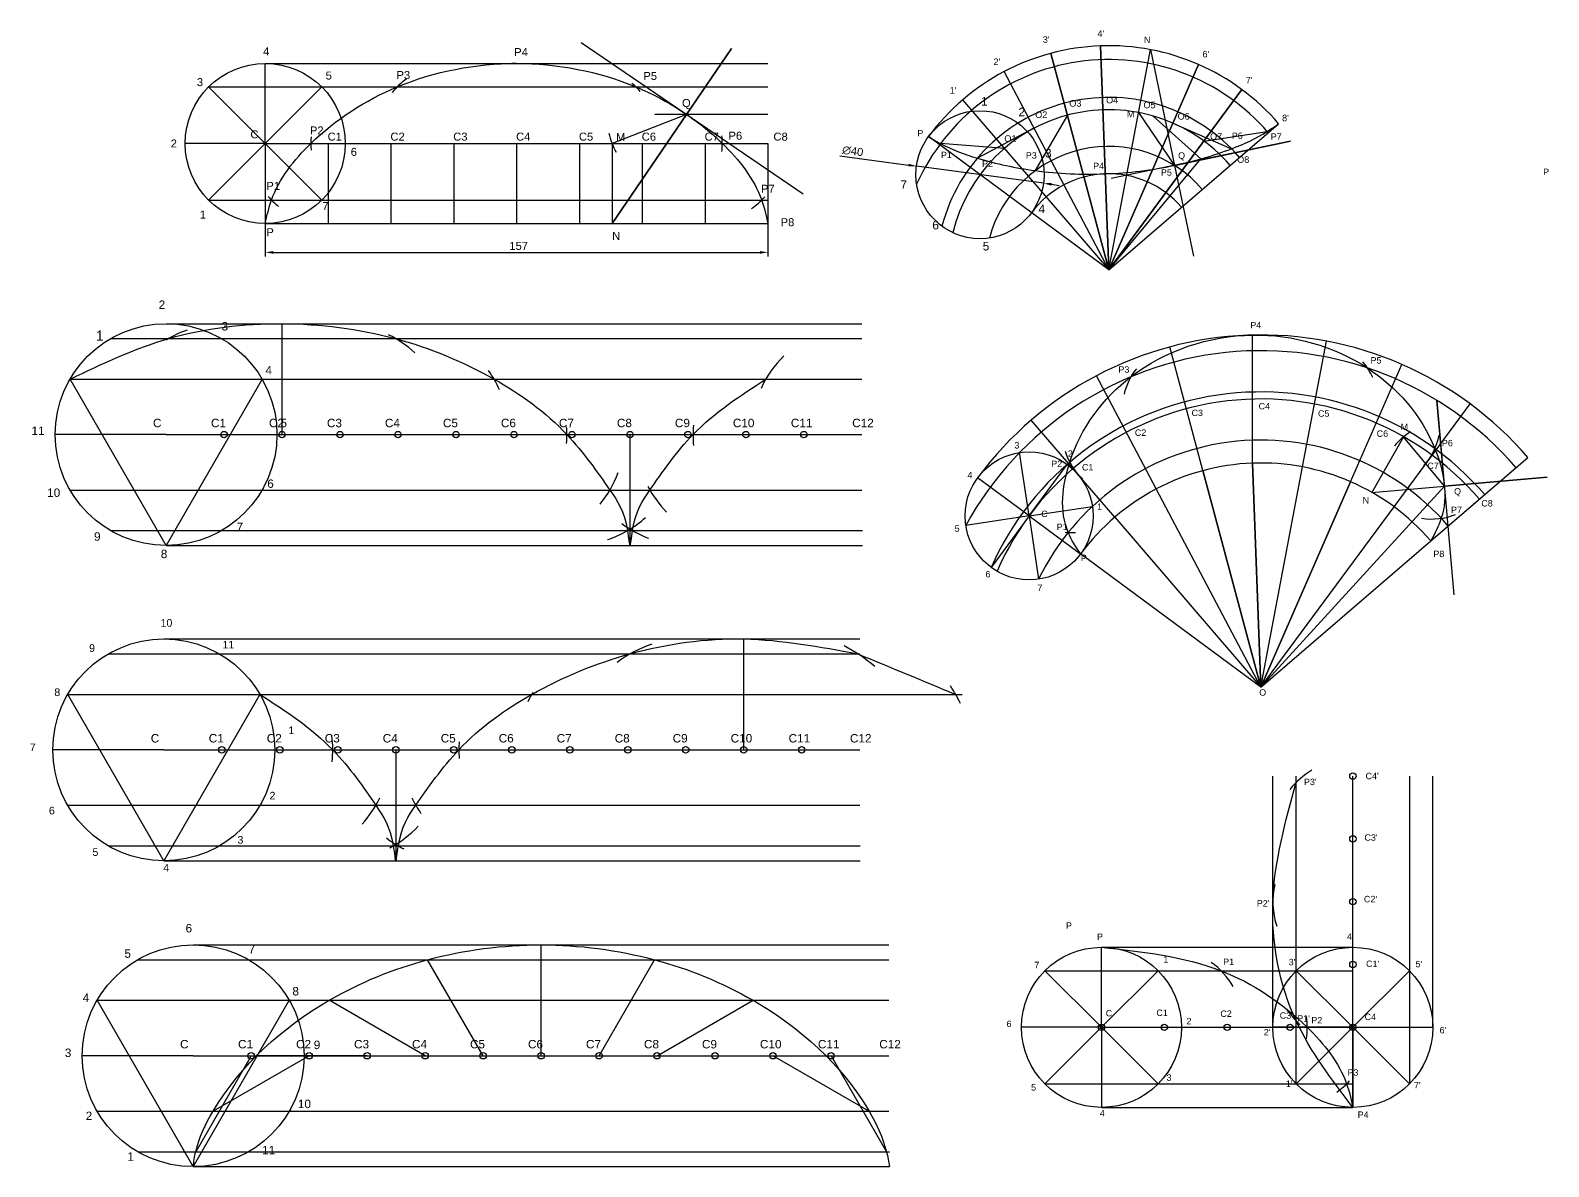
# Model space of a CAD drawing. Header units: millimetres. Extents: x 2179 to 3069, y 837 to 1653.
# Drawn here: x 2178.7 to 2652.9, y 1281.7 to 1636.7 of the extents above; entities that cross this region are included whole.
import ezdxf

# ---------------------------------------------------------------- set-up
doc = ezdxf.new("R2010")
doc.units = ezdxf.units.MM
doc.header["$PDMODE"] = 33
doc.header["$PDSIZE"] = 2
doc.styles.get("Standard").update_dxf_attribs({"font": 'arial.ttf', "height": 3})
doc.dimstyles.new('ISO-25', dxfattribs={"dimtxt": 2.5, "dimasz": 2.5, "dimexe": 1.25, "dimexo": 0.625, "dimtad": 1, "dimtxsty": 'Standard', "dimcen": 2.5, "dimadec": 0, "dimazin": 0, "dimtfac": 1, "dimtmove": 0, "dimatfit": 3, "dimfxl": 1, "dimarcsym": 0})

# ---------------------------------------------------------------- blocks, each defined once
blk = doc.blocks.new('*U4')
blk.add_line((0, 12.5), (0, -12.5))
blk = doc.blocks.new('*U5')
at = {"color": 0, "linetype": 'ByBlock', "lineweight": -2, "transparency": 16777216}
for p in [(0, 0), (19.625, 0), (39.25, 0), (58.875, 0), (78.5, 0), (98.125, 0), (117.75, 0), (137.375, 0), (157, 0)]:
    blk.add_blockref('*U4', p, dxfattribs=at)
blk = doc.blocks.new('*D20')
at = {"color": 0, "lineweight": -2, "transparency": 16777216}
for p, q in [((2431.56, 1597.54), (2453, 1594.65)), ((2495.11, 1588.96), (2455.47, 1594.31)), ((2497.59, 1588.63), (2500.07, 1588.29))]:
    blk.add_line(p, q, dxfattribs=at)
at = {"color": 0, "transparency": 16777216}
for points in [[(2453.05, 1595.06), (2452.94, 1594.24), (2455.47, 1594.31)], [(2497.65, 1589.04), (2497.54, 1588.22), (2495.11, 1588.96)]]:
    blk.add_solid(points, dxfattribs=at)
at = {"layer": 'Defpoints', "color": 0, "transparency": 16777216}
for p in [(2455.47, 1594.31), (2495.11, 1588.96)]:
    blk.add_point(p, dxfattribs=at)
at = {"color": 0, "transparency": 16777216, "insert": (2435.56, 1598.99), "char_height": 2.5, "attachment_point": 5, "rotation": 352.3134}
blk.add_mtext('∅40', dxfattribs=at)
blk = doc.blocks.new('*U104')
blk.add_line((-8.04, 5.94), (8.04, -5.94))
blk = doc.blocks.new('*U105')
at = {"color": 0, "linetype": 'ByBlock', "lineweight": -2, "transparency": 16777216}
for p, rotation in [((2906.07, 1625.29), 134.9999999999999), ((2913.49, 1623.45), 90.00000000000001), ((2899.51, 1621.35), 180), ((2917.44, 1616.89), 45.00000000000002), ((2897.66, 1613.92), 224.9999999999999), ((2901.61, 1607.36), 269.9999999999999), ((2909.04, 1605.52), 314.9999999999999)]:
    blk.add_blockref('*U104', p, dxfattribs=dict(at, rotation=rotation))
blk.add_blockref('*U104', (2915.6, 1609.46), dxfattribs=at)
blk = doc.blocks.new('*U194')
blk.add_line((0, 12.5), (0, -12.5))
blk = doc.blocks.new('*U195')
at = {"color": 0, "linetype": 'ByBlock', "lineweight": -2, "transparency": 16777216}
for p, rotation in [((2979.48, 1489), 180), ((2970.65, 1485.34), 225.0000000000001), ((2988.32, 1485.34), 135), ((2966.98, 1476.5), 270), ((2970.65, 1467.66), 315.0000000000001), ((2988.32, 1467.66), 44.99999999999999), ((2991.98, 1476.5), 90)]:
    blk.add_blockref('*U194', p, dxfattribs=dict(at, rotation=rotation))
blk.add_blockref('*U194', (2979.48, 1464), dxfattribs=at)
blk = doc.blocks.new('*U192')
blk.add_line((0, 12.5), (0, -12.5))
blk = doc.blocks.new('*U193')
at = {"color": 0, "linetype": 'ByBlock', "lineweight": -2, "transparency": 16777216}
for p, rotation in [((2979.48, 1489), 180), ((2970.65, 1485.34), 225.0000000000001), ((2988.32, 1485.34), 135), ((2966.98, 1476.5), 270), ((2970.65, 1467.66), 315.0000000000001), ((2988.32, 1467.66), 44.99999999999999), ((2991.98, 1476.5), 90)]:
    blk.add_blockref('*U192', p, dxfattribs=dict(at, rotation=rotation))
blk.add_blockref('*U192', (2979.48, 1464), dxfattribs=at)

msp = doc.modelspace()

# ---------------------------------------------------------------- linework, layer by layer
for p, q in [((2350.762, 1632.939), (2420.1, 1585.622)), ((2515.505, 1561.931), (2512.913, 1631.883)), ((2512.913, 1631.883), (2515.505, 1561.931)), ((2515.505, 1561.931), (2497.414, 1629.553)), ((2497.414, 1629.553), (2515.505, 1561.931)), ((2515.505, 1561.931), (2528.543, 1630.706)), ((2528.543, 1630.706), (2536.079, 1594.527)), ((2252.057, 1601.384), (2252.057, 1626.384)), ((2252.057, 1626.384), (2409.057, 1626.384)), ((2515.505, 1561.931), (2482.821, 1623.832)), ((2515.505, 1561.931), (2543.519, 1626.081)), ((2543.519, 1626.081), (2515.505, 1561.931)), ((2252.057, 1601.384), (2234.379, 1619.062)), ((2234.379, 1619.062), (2409.057, 1619.062)), ((2252.057, 1601.384), (2269.734, 1619.062)), ((2515.505, 1561.931), (2557.091, 1618.239)), ((2557.091, 1618.239), (2515.505, 1561.931)), ((2469.867, 1615.008), (2515.505, 1561.931)), ((2383.647, 1610.498), (2360.368, 1601.384)), ((2409.057, 1610.498), (2373.714, 1610.498)), ((2502.583, 1610.232), (2492.576, 1592.916)), ((2515.505, 1561.931), (2568.577, 1607.575)), ((2524.818, 1611.056), (2536.079, 1594.527)), ((2544.26, 1596.545), (2529.411, 1609.958)), ((2535.515, 1607.752), (2553.844, 1599.748)), ((2515.505, 1561.931), (2459.201, 1603.523)), ((2492.159, 1606.146), (2474.473, 1596.808)), ((2545.209, 1602.151), (2564.987, 1605.126)), ((2252.057, 1601.384), (2227.057, 1601.384)), ((2252.057, 1601.384), (2234.379, 1583.706)), ((2252.057, 1601.384), (2269.734, 1583.706)), ((2252.057, 1601.384), (2277.057, 1601.384)), ((2252.057, 1601.384), (2409.057, 1601.384)), ((2252.057, 1600.759), (2252.057, 1566.117)), ((2360.368, 1601.384), (2360.368, 1576.384)), ((2409.057, 1600.759), (2409.057, 1566.117)), ((2482.906, 1599.843), (2462.963, 1601.346)), ((2572.269, 1602.065), (2516.294, 1590.406)), ((2536.079, 1594.527), (2572.269, 1602.065)), ((2515.505, 1561.931), (2544.26, 1596.545)), ((2536.079, 1594.527), (2541.977, 1566.207)), ((2234.379, 1583.706), (2409.057, 1583.706)), ((2252.057, 1576.384), (2409.057, 1576.384)), ((2254.557, 1567.367), (2406.557, 1567.367)), ((2221.081, 1545.086), (2438.412, 1545.086)), ((2257.303, 1510.445), (2257.303, 1545.086)), ((2560.434, 1501.519), (2560.434, 1541.536)), ((2203.76, 1540.445), (2438.412, 1540.445)), ((2544.935, 1499.189), (2534.597, 1537.83)), ((2576.064, 1500.342), (2583.515, 1539.642)), ((2591.04, 1495.717), (2607.048, 1532.374)), ((2191.081, 1527.765), (2251.081, 1527.765)), ((2221.081, 1475.804), (2191.081, 1527.765)), ((2191.081, 1527.765), (2251.081, 1527.765)), ((2251.081, 1527.765), (2221.081, 1475.804)), ((2251.081, 1527.765), (2438.412, 1527.765)), ((2530.342, 1493.468), (2511.665, 1528.84)), ((2604.612, 1487.875), (2628.375, 1520.052)), ((2620.339, 1494.338), (2618.023, 1521.127)), ((2618.023, 1521.127), (2623.272, 1460.429)), ((2517.388, 1484.644), (2491.309, 1514.974)), ((2221.081, 1510.445), (2186.44, 1510.445)), ((2221.081, 1510.445), (2255.722, 1510.445)), ((2221.081, 1510.445), (2438.412, 1510.445)), ((2365.969, 1510.445), (2365.969, 1475.804)), ((2607.598, 1509.754), (2597.693, 1492.379)), ((2620.339, 1494.338), (2607.598, 1509.754)), ((2607.598, 1509.754), (2607.598, 1509.754)), ((2616.098, 1477.211), (2646.425, 1503.293)), ((2563.026, 1431.567), (2544.935, 1499.189)), ((2544.935, 1499.189), (2563.026, 1431.567)), ((2563.026, 1431.567), (2560.434, 1501.519)), ((2560.434, 1501.519), (2563.026, 1431.567)), ((2563.026, 1431.567), (2576.064, 1500.342)), ((2563.026, 1431.567), (2591.04, 1495.717)), ((2591.04, 1495.717), (2563.026, 1431.567)), ((2563.026, 1431.567), (2620.339, 1494.338)), ((2597.693, 1492.379), (2620.339, 1494.338)), ((2620.339, 1494.338), (2652.485, 1497.118)), ((2652.485, 1497.118), (2620.339, 1494.338)), ((2191.081, 1493.124), (2438.412, 1493.124)), ((2563.026, 1431.567), (2530.342, 1493.468)), ((2517.388, 1484.644), (2563.026, 1431.567)), ((2563.026, 1431.567), (2604.612, 1487.875)), ((2203.76, 1480.445), (2438.581, 1480.445)), ((2221.081, 1475.804), (2438.581, 1475.804)), ((2563.026, 1431.567), (2616.098, 1477.211)), ((2563.026, 1431.567), (2506.722, 1473.159)), ((2220.39, 1446.59), (2437.721, 1446.59)), ((2401.499, 1411.949), (2401.499, 1446.59)), ((2203.069, 1441.949), (2437.721, 1441.949)), ((2190.39, 1429.27), (2250.39, 1429.27)), ((2220.39, 1377.308), (2190.39, 1429.27)), ((2190.39, 1429.27), (2250.39, 1429.27)), ((2250.39, 1429.27), (2220.39, 1377.308)), ((2250.39, 1429.27), (2469.747, 1429.27)), ((2220.39, 1411.949), (2185.749, 1411.949)), ((2220.39, 1411.949), (2255.031, 1411.949)), ((2220.39, 1411.949), (2437.721, 1411.949)), ((2292.833, 1411.949), (2292.833, 1377.308)), ((2566.759, 1325.262), (2566.759, 1403.762)), ((2574.081, 1307.584), (2574.081, 1403.762)), ((2591.759, 1325.262), (2591.759, 1403.762)), ((2609.436, 1403.762), (2609.436, 1307.584)), ((2616.759, 1325.262), (2616.759, 1403.762)), ((2190.39, 1394.629), (2437.721, 1394.629)), ((2203.069, 1381.949), (2437.89, 1381.949)), ((2220.39, 1377.308), (2437.89, 1377.308)), ((2591.759, 1300.262), (2591.759, 1378.762)), ((2229.541, 1351.014), (2446.872, 1351.014)), ((2338.207, 1316.373), (2338.207, 1351.014)), ((2513.259, 1350.262), (2591.759, 1350.262)), ((2212.221, 1346.373), (2446.872, 1346.373)), ((2320.096, 1316.373), (2302.775, 1346.373)), ((2356.318, 1316.373), (2373.638, 1346.373)), ((2495.581, 1342.94), (2591.759, 1342.94)), ((2199.541, 1333.694), (2259.541, 1333.694)), ((2229.541, 1281.732), (2199.541, 1333.694)), ((2199.541, 1333.694), (2259.541, 1333.694)), ((2259.541, 1333.694), (2229.541, 1281.732)), ((2259.541, 1333.694), (2446.872, 1333.694)), ((2301.985, 1316.373), (2271.985, 1333.694)), ((2374.429, 1316.373), (2404.429, 1333.694)), ((2513.259, 1325.262), (2591.759, 1325.262)), ((2538.259, 1325.262), (2591.759, 1325.262)), ((2229.541, 1316.373), (2194.9, 1316.373)), ((2229.541, 1316.373), (2264.182, 1316.373)), ((2229.541, 1316.373), (2446.872, 1316.373)), ((2247.652, 1316.373), (2230.331, 1286.373)), ((2265.763, 1316.373), (2235.763, 1299.053)), ((2283.874, 1316.373), (2249.233, 1316.373)), ((2392.54, 1316.373), (2427.181, 1316.373)), ((2410.651, 1316.373), (2440.651, 1299.053)), ((2428.762, 1316.373), (2446.082, 1286.373)), ((2495.581, 1307.584), (2591.759, 1307.584)), ((2513.259, 1300.262), (2591.759, 1300.262)), ((2199.541, 1299.053), (2446.872, 1299.053)), ((2212.221, 1286.373), (2447.041, 1286.373)), ((2229.541, 1281.732), (2447.041, 1281.732))]:
    msp.add_line(p, q)
msp.add_lwpolyline([(2360.368, 1576.384), (2383.647, 1610.498), (2397.663, 1631.037)], close=True)
at = {"lineweight": 30}
for centre, radius in [((2252.057, 1601.384), 25), ((2475.293, 1591.639), 20), ((2221.081, 1510.445), 34.641), ((2490.635, 1485.042), 20), ((2220.39, 1411.949), 34.641), ((2229.541, 1316.373), 34.641), ((2513.259, 1325.262), 25)]:
    msp.add_circle(centre, radius, dxfattribs=at)
msp.add_circle((2591.759, 1325.262), 25)
for centre in [(2515.505, 1561.931), (2563.026, 1431.567)]:
    msp.add_arc(centre, 70, 40.69668, 143.54668, dxfattribs=at)
for centre, radius, start, end in [((2515.505, 1561.931), 65.683, 40.69668, 155.9804), ((2330.557, 1601.384), 25, 90, 94.44014), ((2310.932, 1601.384), 25, 126.09121, 140.42596), ((2350.182, 1601.384), 25, 40.62009, 49.02831), ((2515.505, 1561.931), 53.852, 40.69668, 165.34809), ((2515.505, 1561.931), 50, 40.69668, 166.6206), ((2291.307, 1601.384), 25, 175.15063, 184.78761), ((2383.647, 1610.498), 25, 193.54781, 208.31201), ((2369.807, 1601.384), 25, 354.22973, 5.49286), ((2515.505, 1561.931), 38.546, 40.69668, 165.07067), ((2515.505, 1561.931), 30, 40.69668, 143.54668), ((2271.682, 1601.384), 25, 221.53803, 231.86809), ((2389.432, 1601.384), 25, 305.53485, 318.15297), ((2239.192, 1510.445), 34.64, 109.45952, 121.52252), ((2275.414, 1510.445), 34.64, 47.61571, 64.1136), ((2563.026, 1431.567), 110, 40.69668, 143.54668), ((2563.026, 1431.567), 105.098, 40.69668, 151.27994), ((2438.412, 1510.445), 34.64, 134.69162, 155.41708), ((2579.789, 1519.992), 20, 24.37061, 41.05707), ((2293.525, 1510.445), 34.64, 23.83852, 35.3915), ((2539.766, 1518.509), 20, 141.26857, 166.92192), ((2563.026, 1431.567), 92.195, 40.69668, 156.07549), ((2563.026, 1431.567), 90, 40.69668, 156.30542), ((2311.636, 1510.445), 34.64, 355.47216, 3.94584), ((2420.301, 1510.445), 34.64, 175.17795, 185.61413), ((2563.026, 1431.567), 77.165, 40.69668, 154.10707), ((2620.339, 1494.338), 20, 121.80276, 141.15461), ((2599.044, 1514.045), 20, 317.99595, 349.00817), ((2521.004, 1511.154), 20, 197.176, 227.0698), ((2329.747, 1510.445), 34.6, 321.09517, 339.92284), ((2402.19, 1510.445), 34.64, 207.91173, 224.36685), ((2347.858, 1510.445), 34.64, 288.63142, 311.63227), ((2616.37, 1504.054), 20, 260.99636, 291.90921), ((2384.08, 1510.445), 34.64, 233.41081, 249.1392), ((2504.349, 1499.809), 20, 262.98672, 272.24995), ((2383.388, 1411.949), 34.64, 107.84414, 128.08779), ((2410.273, 1400.304), 49.556, 49.50447, 62.88657), ((2365.277, 1411.949), 34.64, 148.81838, 154.31763), ((2437.721, 1411.949), 34.64, 24.61751, 35.17616), ((2238.501, 1411.949), 34.64, 353.81408, 7.23127), ((2347.166, 1411.949), 34.64, 175.84249, 184.42648), ((2591.759, 1384.137), 25, 120.72047, 141.86809), ((2256.612, 1411.949), 34.64, 317.89076, 334.43491), ((2329.055, 1411.949), 34.64, 205.71034, 215.04708), ((2274.722, 1411.949), 34.64, 298.06519, 316.50305), ((2310.944, 1411.949), 34.64, 232.65916, 243.25564), ((2591.759, 1364.512), 25, 167.50115, 197.8093), ((2532.884, 1325.262), 25, 30.53889, 54.09738), ((2591.759, 1344.887), 25, 213.908, 228.50849), ((2552.509, 1325.262), 25, 351.73859, 7.67261), ((2572.134, 1325.262), 25, 305.87891, 317.98833)]:
    msp.add_arc(centre, radius, start, end)
for points in [[(2252.057, 1576.384), (2254.004, 1583.706), (2266.307, 1601.384), (2293.254, 1619.062), (2330.557, 1626.384), (2367.859, 1619.062), (2394.807, 1601.384), (2407.109, 1583.706), (2409.057, 1576.384)], [(2459.201, 1603.523), (2462.963, 1601.346), (2474.473, 1596.808), (2492.576, 1592.916), (2514.394, 1591.91), (2536.079, 1594.527), (2553.844, 1599.748), (2564.987, 1605.126), (2568.577, 1607.575)], [(2191.081, 1527.765), (2221.873, 1540.445), (2257.303, 1545.086), (2292.732, 1540.445), (2323.524, 1527.765), (2346.276, 1510.445), (2359.699, 1493.124), (2365.176, 1480.445), (2365.969, 1475.804), (2366.761, 1480.445), (2372.192, 1493.124), (2385.661, 1510.445), (2408.414, 1527.765)], [(2506.722, 1473.159), (2502.846, 1479.865), (2503.318, 1501.816), (2522.449, 1528.516), (2560.434, 1541.536), (2596.318, 1531.252), (2617.373, 1506.041), (2619.378, 1484.282), (2616.098, 1477.211)], [(2250.39, 1429.27), (2273.141, 1411.949), (2286.61, 1394.629), (2292.041, 1381.949), (2292.833, 1377.308), (2293.626, 1381.949), (2299.057, 1394.629), (2312.526, 1411.949), (2335.278, 1429.27), (2366.07, 1441.949), (2401.499, 1446.59), (2437.133, 1441.949)], [(2437.133, 1441.949), (2467.72, 1429.27)], [(2591.759, 1300.262), (2574.081, 1327.209), (2566.759, 1364.512), (2574.081, 1401.815)], [(2229.541, 1281.732), (2230.331, 1286.373), (2235.763, 1299.053), (2271.985, 1333.694), (2302.775, 1346.373), (2338.207, 1351.014), (2373.638, 1346.373), (2404.429, 1333.694), (2440.651, 1299.053), (2446.082, 1286.373), (2447.041, 1281.732)], [(2513.259, 1350.262), (2550.561, 1342.94), (2577.509, 1325.262), (2589.811, 1307.584), (2591.759, 1300.262)]]:
    msp.add_spline(points, degree=3, dxfattribs=at)
for p in [(2239.192, 1510.445), (2257.303, 1510.445), (2275.414, 1510.445), (2293.525, 1510.445), (2311.636, 1510.445), (2329.747, 1510.445), (2347.858, 1510.445), (2365.969, 1510.445), (2384.08, 1510.445), (2402.19, 1510.445), (2420.301, 1510.445), (2238.501, 1411.949), (2256.612, 1411.949), (2274.722, 1411.949), (2292.833, 1411.949), (2310.944, 1411.949), (2329.055, 1411.949), (2347.166, 1411.949), (2365.277, 1411.949), (2383.388, 1411.949), (2401.499, 1411.949), (2419.61, 1411.949), (2591.759, 1403.762), (2591.759, 1384.137), (2591.759, 1364.512), (2591.759, 1344.887), (2513.259, 1325.262), (2532.884, 1325.262), (2552.509, 1325.262), (2572.134, 1325.262), (2591.759, 1325.262), (2247.652, 1316.373), (2265.763, 1316.373), (2283.874, 1316.373), (2301.985, 1316.373), (2320.096, 1316.373), (2338.207, 1316.373), (2356.318, 1316.373), (2374.429, 1316.373), (2392.54, 1316.373), (2410.651, 1316.373), (2428.762, 1316.373)]:
    msp.add_point(p)
for points in [[(2254.557, 1567.783), (2254.557, 1566.95), (2252.057, 1567.367)], [(2406.557, 1567.783), (2406.557, 1566.95), (2409.057, 1567.367)]]:
    msp.add_solid(points)

# ---------------------------------------------------------------- block references
for name, p in [('*U5', (2252.057, 1588.884)), ('*U105', (-416.918, -130.364)), ('*U195', (-466.226, -151.241)), ('*U193', (-387.726, -151.241))]:
    msp.add_blockref(name, p)

# ---------------------------------------------------------------- texts
for s, height, p in [("4'", 2.0332, (2511.982, 1634.702)), ("3'", 2.0332, (2494.902, 1632.843)), ("2'", 2.0332, (2479.515, 1625.916)), ("6'", 2.0332, (2544.784, 1628.281)), ("7'", 2.0332, (2558.313, 1620.172)), ("1'", 2.0332, (2465.816, 1616.961)), ('1', 2.683, (2475.628, 1613.245)), ('2', 2.683, (2487.293, 1609.866)), ('O3', 2.0332, (2503.19, 1612.906)), ('O4', 2.0332, (2514.685, 1613.921)), ('O5', 2.0332, (2526.355, 1612.399)), ('O2', 2.0332, (2492.534, 1609.359)), ('M', 2, (2521.196, 1609.543)), ('O6', 2.0332, (2537.006, 1608.852)), ("8'", 2.0332, (2569.643, 1608.344)), ('P', 2, (2455.719, 1603.63)), ('O1', 2.0332, (2482.897, 1601.924)), ('O7', 2.0332, (2547.152, 1602.601)), ('P6', 2, (2553.936, 1602.811)), ('P7', 2, (2566.094, 1602.538)), ('P1', 2, (2463.096, 1596.805)), ('P3', 2, (2489.597, 1596.669)), ('3', 2.683, (2495.581, 1597.024)), ('Q', 2, (2537.181, 1596.619)), ('P2', 2, (2475.936, 1594.075)), ('P4', 2, (2510.633, 1593.393)), ('P5', 2, (2531.807, 1591.346)), ('O8', 2.0332, (2555.61, 1595.335)), ('P', 2, (2651.181, 1591.528)), ('7', 2.683, (2450.43, 1587.226)), ('4', 2.683, (2493.548, 1579.622)), ('6', 2.683, (2460.406, 1574.552)), ('5', 2.683, (2476.133, 1567.963)), ('3', 2.629, (2238.406, 1542.965)), ('P4', 2, (2559.725, 1543.665)), ('4', 2.629, (2252.116, 1529.266)), ('P3', 2, (2518.523, 1529.76)), ('P5', 2, (2597.266, 1532.632)), ('C3', 2, (2541.359, 1516.23)), ('C4', 2, (2562.314, 1518.324)), ('C5', 2, (2580.859, 1516.021)), ('11', 2.6292, (2179.062, 1510.314)), ('5', 2.629, (2256.811, 1512.753)), ('M', 2, (2606.666, 1511.828)), ('3', 2, (2486.027, 1506.09)), ('C2', 2, (2523.653, 1510.053)), ('C6', 2, (2599.194, 1509.739)), ('P6', 2, (2619.554, 1506.796)), ('2', 2, (2502.739, 1503.528)), ('4', 2, (2471.366, 1496.767)), ('P2', 2, (2497.551, 1500.33)), ('C1', 2, (2507.147, 1499.226)), ('C7', 2, (2615.014, 1499.689)), ('6', 2.629, (2252.679, 1493.801)), ('Q', 2, (2623.359, 1491.719)), ('10', 2.6292, (2183.945, 1490.986)), ('N', 2, (2594.809, 1488.913)), ('C8', 2, (2631.876, 1487.976)), ('C', 2, (2494.434, 1484.679)), ('1', 2, (2511.875, 1486.963)), ('P7', 2, (2622.411, 1485.936)), ('9', 2.629, (2198.593, 1477.287)), ('7', 2.629, (2243.101, 1480.29)), ('5', 2, (2467.368, 1480.069)), ('P1', 2, (2499.228, 1480.602)), ('8', 2.629, (2219.439, 1471.846)), ('P', 2, (2506.782, 1470.915)), ('P8', 2, (2616.898, 1472.164)), ('6', 2, (2477.005, 1465.829)), ('7', 2, (2493.204, 1461.527)), ('10', 2.3775, (2219.353, 1450.423)), ('9', 2.377, (2197.026, 1442.562)), ('11', 2.3775, (2238.702, 1443.624)), ('8', 2.377, (2186.182, 1428.752)), ('O', 2, (2562.508, 1428.886)), ('1', 2.377, (2259.289, 1416.885)), ('7', 2.377, (2178.527, 1411.542)), ("C4'", 2, (2595.712, 1402.774)), ("P3'", 2, (2576.476, 1400.936)), ('6', 2.377, (2184.481, 1391.783)), ('2', 2.377, (2253.374, 1396.458)), ('3', 2.377, (2243.38, 1382.648)), ("C3'", 2, (2595.378, 1383.554)), ('5', 2.377, (2198.09, 1378.823)), ('4', 2.377, (2220.203, 1373.937)), ("C2'", 2, (2595.21, 1364.333)), ("P2'", 2, (2561.757, 1362.996)), ('6', 2.638, (2227.167, 1354.896)), ('P', 2, (2502.165, 1356.042)), ('P', 2, (2511.834, 1352.559)), ("4'", 2, (2589.914, 1352.637)), ('5', 2.638, (2208.08, 1346.988)), ('7', 2.638, (2246.874, 1348.384)), ('1', 2, (2532.552, 1345.466)), ('P1', 2, (2551.242, 1344.742)), ('7', 2, (2492.275, 1343.728)), ("3'", 2, (2571.7, 1344.644)), ("C1'", 2, (2595.879, 1344.11)), ("5'", 2, (2611.327, 1344.029)), ('8', 2.638, (2260.529, 1335.205)), ('4', 2.638, (2195.046, 1333.189)), ('C', 2, (2514.587, 1328.673)), ('C1', 2, (2530.379, 1328.817)), ('2', 2, (2539.796, 1326.212)), ('C2', 2, (2550.373, 1328.528)), ('C3', 2, (2568.917, 1327.949)), ("P1'", 2, (2574.373, 1327.051)), ('P2', 2, (2578.769, 1326.501)), ('C4', 2, (2595.431, 1327.515)), ('6', 2, (2483.582, 1325.343)), ("2'", 2, (2563.947, 1322.756)), ("6'", 2, (2618.834, 1323.37)), ('3', 2.638, (2189.46, 1315.978)), ('9', 2.638, (2267.201, 1318.459)), ('3', 2, (2533.566, 1308.55)), ('P3', 2, (2590.07, 1310.143)), ('5', 2, (2491.261, 1305.51)), ("1'", 2, (2570.839, 1306.647)), ("7'", 2, (2610.835, 1306.155)), ('10', 2.638, (2262.236, 1300.008)), ('4', 2, (2512.703, 1297.403)), ('2', 2.638, (2195.977, 1296.287)), ('P4', 2, (2593.257, 1296.969)), ('1', 2.638, (2209.011, 1283.573)), ('11', 2.638, (2251.063, 1285.589))]:
    msp.add_text(s, height=height).set_placement(p)
at = {"attachment_point": 1}
for s, width, gutter_width, insert, char_height in [('4', 6.73881, 12.5, (2251.395, 1631.436), 2.5), ('P4', 6.73881, 12.5, (2329.81, 1631.198), 2.5), ('5', 6.73881, 12.5, (2270.921, 1623.858), 2.5), ('P3', 6.73881, 12.5, (2293.055, 1624.033), 2.5), ('P5', 6.73881, 12.5, (2370.151, 1623.734), 2.5), ('Q', 4.68682, 12.5, (2382.23, 1615.289), 2.5), ('C', 6.73881, 12.5, (2247.437, 1605.494), 2.5), ('C', 6.73881, 12.5, (2247.437, 1605.494), 2.5), ('C', 6.73881, 12.5, (2247.437, 1605.494), 2.5), ('C', 6.73881, 12.5, (2247.437, 1605.494), 2.5), ('C', 6.73881, 12.5, (2247.437, 1605.494), 2.5), ('P2', 6.73881, 12.5, (2266.012, 1606.715), 2.5), ('C1', 1.62873, 12.5, (2271.529, 1604.781), 2.5), ('C1', 1.62873, 12.5, (2271.529, 1604.781), 2.5), ('C2', 1.62873, 12.5, (2291.154, 1604.781), 2.5), ('C3', 1.62873, 12.5, (2310.779, 1604.781), 2.5), ('C4', 1.62873, 12.5, (2330.404, 1604.781), 2.5), ('C5', 1.62873, 12.5, (2350.029, 1604.781), 2.5), ('M', 7.07694, 12.5, (2361.611, 1604.642), 2.5), ('C6', 1.62873, 12.5, (2369.654, 1604.781), 2.5), ('C7', 1.62873, 12.5, (2389.279, 1604.781), 2.5), ('P6', 6.73881, 12.5, (2396.746, 1605.073), 2.5), ('C8', 1.62873, 12.5, (2410.785, 1604.781), 2.5), ('2', 6.73881, 12.5, (2222.524, 1602.637), 2.5), ('6', 6.73881, 12.5, (2278.758, 1600.013), 2.5), ('P1', 6.73881, 12.5, (2252.416, 1589.397), 2.5), ('P7', 6.73881, 12.5, (2406.906, 1588.501), 2.5), ('1', 6.73881, 12.5, (2231.587, 1580.425), 2.5), ('7', 6.73881, 12.5, (2269.866, 1583.078), 2.5), ('P', 6.73881, 12.5, (2252.416, 1574.916), 2.5), ('P8', 6.73881, 12.5, (2413.032, 1578.051), 2.5), ('157', 7.02227, 12.5, (2328.293, 1570.651), 2.5), ('N', 4.0824, 12.5, (2360.368, 1573.786), 2.5), ('2', 5.90535, 13.146, (2218.776, 1552.341), 2.629), ('1', 2.06579, 16.022, (2199.156, 1542.965), 3.204), ('C', 6.76077, 13.146, (2216.997, 1515.38), 2.629), ('C1', 6.76077, 13.146, (2235.108, 1515.38), 2.6292), ('C2', 6.76077, 13.146, (2253.219, 1515.38), 2.6292), ('C3', 6.76077, 13.146, (2271.33, 1515.38), 2.6292), ('C4', 6.76077, 13.146, (2289.441, 1515.38), 2.6292), ('C5', 6.76077, 13.146, (2307.552, 1515.38), 2.6292), ('C6', 6.76077, 13.146, (2325.663, 1515.38), 2.6292), ('C7', 6.76077, 13.146, (2343.774, 1515.38), 2.6292), ('C8', 6.76077, 13.146, (2361.885, 1515.38), 2.6292), ('C9', 6.76077, 13.146, (2379.996, 1515.38), 2.6292), ('C10', 6.76077, 13.146, (2398.107, 1515.38), 2.6292), ('C11', 6.76077, 13.146, (2416.218, 1515.38), 2.6292), ('C12', 6.76077, 13.146, (2435.373, 1515.38), 2.6292), ('C', 6.76077, 13.146, (2216.306, 1416.885), 2.629), ('C1', 6.76077, 13.146, (2234.417, 1416.885), 2.6292), ('C2', 6.76077, 13.146, (2252.528, 1416.885), 2.6292), ('C3', 6.76077, 13.146, (2270.639, 1416.885), 2.6292), ('C4', 6.76077, 13.146, (2288.75, 1416.885), 2.6292), ('C5', 6.76077, 13.146, (2306.861, 1416.885), 2.6292), ('C6', 6.76077, 13.146, (2324.972, 1416.885), 2.6292), ('C7', 6.76077, 13.146, (2343.083, 1416.885), 2.6292), ('C8', 6.76077, 13.146, (2361.194, 1416.885), 2.6292), ('C9', 6.76077, 13.146, (2379.305, 1416.885), 2.6292), ('C10', 6.76077, 13.146, (2397.415, 1416.885), 2.6292), ('C11', 6.76077, 13.146, (2415.526, 1416.885), 2.6292), ('C12', 6.76077, 13.146, (2434.682, 1416.885), 2.6292), ('C', 6.76077, 13.146, (2225.457, 1321.309), 2.629), ('C1', 6.76077, 13.146, (2243.568, 1321.309), 2.6292), ('C2', 6.76077, 13.146, (2261.679, 1321.309), 2.6292), ('C3', 6.76077, 13.146, (2279.79, 1321.309), 2.6292), ('C4', 6.76077, 13.146, (2297.901, 1321.309), 2.6292), ('C5', 6.76077, 13.146, (2316.012, 1321.309), 2.6292), ('C6', 6.76077, 13.146, (2334.123, 1321.309), 2.6292), ('C7', 6.76077, 13.146, (2352.234, 1321.309), 2.6292), ('C8', 6.76077, 13.146, (2370.345, 1321.309), 2.6292), ('C9', 6.76077, 13.146, (2388.456, 1321.309), 2.6292), ('C10', 6.76077, 13.146, (2406.567, 1321.309), 2.6292), ('C11', 6.76077, 13.146, (2424.678, 1321.309), 2.6292), ('C12', 6.76077, 13.146, (2443.833, 1321.309), 2.6292)]:
    msp.add_mtext_dynamic_manual_height_columns(s, width=width, gutter_width=gutter_width, heights=[0], dxfattribs=dict(at, insert=insert, char_height=char_height))
for s, insert, char_height in [('N', (2526.512, 1634.758), 2), ('3', (2230.692, 1621.817), 2.5)]:
    msp.add_mtext(s, dxfattribs=dict(at, insert=insert, char_height=char_height))

# ---------------------------------------------------------------- dimensions: what is measured, and where the dimension line sits
dim = msp.add_diameter_dim_2p(p1=(2495.114, 1588.964), p2=(2455.473, 1594.314), dimstyle='ISO-25')
dim.commit()
dim.dimension.update_dxf_attribs({"geometry": '*D20', "text_midpoint": (2435.294, 1597.037), "dimtype": 163})

doc.saveas('drawing.dxf')
